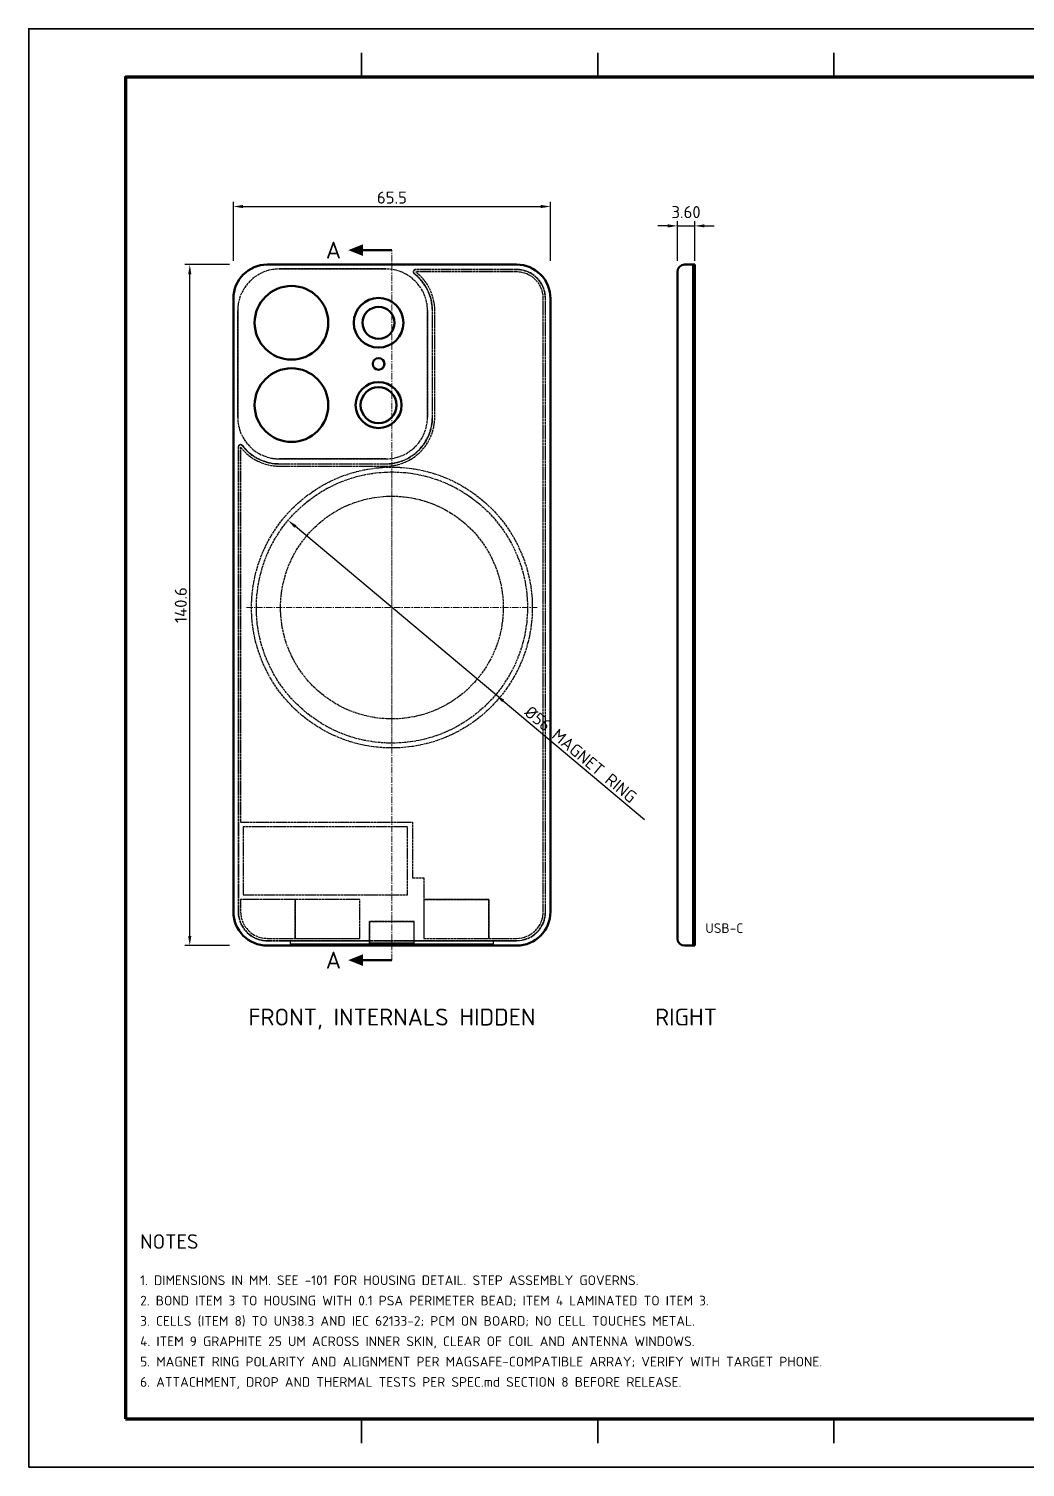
# Model space of a CAD drawing. Header units: millimetres. Extents: x 0 to 420, y 0 to 297.
# Drawn here: x 0 to 205.8, y 0 to 297 of the extents above; entities that cross this region are included whole.
import ezdxf
from ezdxf.enums import TextEntityAlignment as Align

# ---------------------------------------------------------------- set-up
doc = ezdxf.new("R2010")
doc.units = ezdxf.units.MM
doc.header["$LTSCALE"] = 0.4
doc.linetypes.add('CENTER', pattern=[5.08, 3.175, -0.635, 0.635, -0.635])
doc.linetypes.add('DASHED', pattern=[1.524, 1.27, -0.254])
for name, color, linetype, lineweight in [('BORDER', 7, 'CONTINUOUS', 70), ('CENTER', 1, 'CENTER', 18), ('DIM', 4, 'CONTINUOUS', 18), ('HIDDEN', 8, 'DASHED', 25), ('OUTLINE', 7, 'CONTINUOUS', 50), ('SECTION', 7, 'CONTINUOUS', 50), ('TEXT', 7, 'CONTINUOUS', 25), ('TITLE', 7, 'CONTINUOUS', 35)]:
    doc.layers.add(name, color=color, linetype=linetype, lineweight=lineweight)
doc.styles.add('KHENSU', font='isocpeur.ttf')
doc.dimstyles.new('KHENSU', dxfattribs={"dimtxt": 2.5, "dimasz": 2, "dimexe": 1, "dimexo": 0.8, "dimgap": 0.6, "dimtad": 1, "dimdsep": 46, "dimtxsty": 'KHENSU', "dimcen": -1.5, "dimclrd": 4, "dimclre": 4, "dimclrt": 7, "dimazin": 3, "dimtfac": 1, "dimtmove": 2, "dimatfit": 3})

msp = doc.modelspace()

# ---------------------------------------------------------------- linework, layer by layer
at = {"layer": 'BORDER'}
msp.add_lwpolyline([(20, 10), (410, 10), (410, 287), (20, 287)], close=True, dxfattribs=at)
at = {"layer": 'CENTER'}
for p, q in [((75, 104.7), (75, 251.3)), ((75, 147.5), (75, 207.5)), ((45, 177.5), (105, 177.5))]:
    msp.add_line(p, q, dxfattribs=at)
at = {"layer": 'HIDDEN'}
for p, q in [((100.75, 248.3), (49.25, 248.3)), ((100.75, 248.3), (49.25, 248.3)), ((51.75, 247.4), (73.75, 247.4)), ((73.75, 247.4), (51.75, 247.4)), ((51.75, 247.4), (73.75, 247.4)), ((51.75, 247.4), (73.75, 247.4)), ((100.75, 247.3), (79.915, 247.3)), ((100.75, 247.3), (79.915, 247.3)), ((100.75, 247.25), (79.915, 247.25)), ((100.75, 247.25), (79.915, 247.25)), ((100.75, 246.8), (79.915, 246.8)), ((100.75, 246.8), (79.915, 246.8)), ((42.25, 241.3), (42.25, 114.7)), ((42.25, 241.3), (42.25, 114.7)), ((42.25, 241.3), (42.25, 114.7)), ((106.25, 114.7), (106.25, 241.3)), ((106.25, 114.7), (106.25, 241.3)), ((106.7, 114.7), (106.7, 241.3)), ((106.7, 114.7), (106.7, 241.3)), ((106.75, 114.7), (106.75, 241.3)), ((106.75, 114.7), (106.75, 241.3)), ((107.75, 114.7), (107.75, 241.3)), ((107.75, 114.7), (107.75, 241.3)), ((107.75, 114.7), (107.75, 241.3)), ((43.15, 216.8), (43.15, 238.8)), ((43.15, 238.8), (43.15, 216.8)), ((43.15, 216.8), (43.15, 238.8)), ((43.15, 216.8), (43.15, 238.8)), ((82.35, 238.8), (82.35, 216.8)), ((82.35, 216.8), (82.35, 238.8)), ((82.35, 238.8), (82.35, 216.8)), ((82.35, 238.8), (82.35, 216.8)), ((83.35, 216.8), (83.35, 238.8)), ((83.35, 216.8), (83.35, 238.8)), ((83.4, 216.8), (83.4, 238.8)), ((83.4, 216.8), (83.4, 238.8)), ((83.85, 216.8), (83.85, 238.8)), ((83.85, 216.8), (83.85, 238.8)), ((43.25, 210.635), (43.25, 114.7)), ((43.25, 210.635), (43.25, 114.7)), ((43.3, 210.635), (43.3, 114.7)), ((43.3, 210.635), (43.3, 114.7)), ((43.75, 210.635), (43.75, 133.2)), ((43.75, 210.635), (43.75, 133.2)), ((73.75, 208.2), (51.75, 208.2)), ((51.75, 208.2), (73.75, 208.2)), ((73.75, 208.2), (51.75, 208.2)), ((73.75, 208.2), (51.75, 208.2)), ((51.75, 207.2), (73.75, 207.2)), ((51.75, 207.2), (73.75, 207.2)), ((51.75, 207.15), (73.75, 207.15)), ((51.75, 207.15), (73.75, 207.15)), ((51.75, 206.7), (73.75, 206.7)), ((51.75, 206.7), (73.75, 206.7)), ((43.75, 133.2), (79.25, 133.2)), ((43.75, 133.2), (79.25, 133.2)), ((78.25, 132.2), (44.25, 132.2)), ((78.25, 132.2), (44.25, 132.2)), ((44.25, 132.2), (44.25, 118.2)), ((44.25, 132.2), (44.25, 118.2)), ((78.25, 118.2), (78.25, 132.2)), ((78.25, 118.2), (78.25, 132.2)), ((79.25, 133.2), (79.25, 121.7)), ((79.25, 133.2), (79.25, 121.7)), ((79.25, 121.7), (81.6, 121.7)), ((79.25, 121.7), (81.6, 121.7)), ((81.6, 121.7), (81.6, 109.2)), ((81.6, 121.7), (81.6, 117.2)), ((43.75, 117.2), (43.75, 114.7)), ((55, 117.2), (43.75, 117.2)), ((43.75, 117.2), (43.75, 114.7)), ((68.4, 117.2), (43.75, 117.2)), ((44.25, 118.2), (78.25, 118.2)), ((44.25, 118.2), (78.25, 118.2)), ((55, 109.2), (55, 117.2)), ((55, 117.2), (55, 109.2)), ((68.4, 117.2), (55, 117.2)), ((68.4, 109.2), (68.4, 117.2)), ((68.4, 109.2), (68.4, 117.2)), ((81.6, 117.2), (81.6, 109.2)), ((95, 117.2), (81.6, 117.2)), ((81.6, 117.2), (95, 117.2)), ((95, 109.2), (95, 117.2)), ((95, 117.2), (95, 109.2)), ((70.4, 112.7), (79.6, 112.7)), ((70.4, 112.7), (70.4, 107.924)), ((70.4, 108.12), (70.4, 112.7)), ((79.6, 112.7), (70.4, 112.7)), ((79.6, 107.924), (79.6, 112.7)), ((79.6, 108.12), (79.6, 112.7)), ((49.25, 109.2), (55, 109.2)), ((49.25, 109.2), (68.4, 109.2)), ((49.25, 108.75), (100.75, 108.75)), ((49.25, 108.75), (100.75, 108.75)), ((49.25, 108.7), (100.75, 108.7)), ((49.25, 108.7), (54, 108.7)), ((49.25, 107.7), (100.75, 107.7)), ((49.25, 107.7), (100.75, 107.7)), ((49.25, 107.7), (100.75, 107.7)), ((54, 108.7), (70.4, 108.7)), ((54, 108.7), (54, 107.7)), ((54, 108.7), (54, 107.924)), ((54, 108.7), (54, 107.7)), ((54, 108.7), (54, 107.924)), ((54, 108.7), (70.4, 108.7)), ((54, 108.7), (70.4, 108.7)), ((54, 107.7), (70.4, 107.7)), ((54, 107.7), (70.4, 107.7)), ((55, 109.2), (68.4, 109.2)), ((79.6, 108.7), (70.4, 108.7)), ((70.4, 107.7), (70.4, 108.7)), ((70.4, 108.7), (70.4, 107.7)), ((70.4, 108.7), (70.4, 107.7)), ((70.4, 108.7), (70.4, 107.924)), ((79.6, 108.7), (96, 108.7)), ((79.6, 107.7), (79.6, 108.7)), ((79.6, 107.7), (79.6, 108.7)), ((79.6, 107.924), (79.6, 108.7)), ((79.6, 107.7), (79.6, 108.7)), ((79.6, 108.7), (96, 108.7)), ((79.6, 108.7), (96, 108.7)), ((79.6, 107.7), (96, 107.7)), ((79.6, 107.7), (96, 107.7)), ((81.6, 109.2), (95, 109.2)), ((81.6, 109.2), (100.75, 109.2)), ((95, 109.2), (100.75, 109.2)), ((96, 107.7), (96, 108.7)), ((96, 107.924), (96, 108.7)), ((96, 108.7), (100.75, 108.7)), ((96, 107.7), (96, 108.7)), ((96, 107.924), (96, 108.7))]:
    msp.add_line(p, q, dxfattribs=at)
for centre, radius in [((54.25, 236.3), 7.6), ((72.25, 227.8), 1.2), ((54.25, 219.3), 7.6), ((75, 177.5), 29), ((75, 177.5), 29), ((75, 177.5), 29), ((75, 177.5), 29), ((75, 177.5), 28), ((75, 177.5), 28), ((75, 177.5), 23), ((75, 177.5), 23)]:
    msp.add_circle(centre, radius, dxfattribs=at)
for centre, radius, start, end in [((49.25, 241.3), 7, 90, 180), ((49.25, 241.3), 7, 90, 180), ((49.25, 241.3), 7, 90, 180), ((51.75, 238.8), 8.6, 90, 180), ((51.75, 238.8), 8.6, 90, 180), ((51.75, 238.8), 8.6, 90, 180), ((51.75, 238.8), 8.6, 90, 180), ((73.75, 238.8), 8.6, 0, 90), ((73.75, 238.8), 8.6, 0, 90), ((73.75, 238.8), 8.6, 0, 90), ((73.75, 238.8), 8.6, 0, 90), ((79.915, 246.8), 0.5, 90, -127.61976), ((79.915, 246.8), 0.5, 90, -127.61976), ((79.915, 246.8), 0.45, 90, -127.61976), ((79.915, 246.8), 0.45, 90, -127.61976), ((73.75, 238.8), 10.1, 0, 52.38024), ((73.75, 238.8), 10.1, 0, 52.38024), ((100.75, 241.3), 7, 0, 90), ((100.75, 241.3), 7, 0, 90), ((100.75, 241.3), 7, 0, 90), ((100.75, 241.3), 6, 0, 90), ((100.75, 241.3), 6, 0, 90), ((100.75, 241.3), 5.95, 0, 90), ((100.75, 241.3), 5.95, 0, 90), ((100.75, 241.3), 5.5, 0, 90), ((100.75, 241.3), 5.5, 0, 90), ((73.75, 238.8), 9.6, 0, 52.38024), ((73.75, 238.8), 9.6, 0, 52.38024), ((73.75, 238.8), 9.65, 0, 52.38024), ((73.75, 238.8), 9.65, 0, 52.38024), ((51.75, 216.8), 8.6, 180, -90), ((51.75, 216.8), 8.6, 180, -90), ((51.75, 216.8), 8.6, 180, -90), ((51.75, 216.8), 8.6, 180, -90), ((73.75, 216.8), 9.6, -90, 0), ((73.75, 216.8), 8.6, -90, 0), ((73.75, 216.8), 9.6, -90, 0), ((73.75, 216.8), 8.6, -90, 0), ((73.75, 216.8), 9.65, -90, 0), ((73.75, 216.8), 9.65, -90, 0), ((73.75, 216.8), 8.6, -90, 0), ((73.75, 216.8), 8.6, -90, 0), ((73.75, 216.8), 10.1, -90, 0), ((73.75, 216.8), 10.1, -90, 0), ((43.75, 210.635), 0.5, 37.61976, 180), ((43.75, 210.635), 0.5, 37.61976, 180), ((43.75, 210.635), 0.45, 37.61976, 180), ((43.75, 210.635), 0.45, 37.61976, 180), ((51.75, 216.8), 9.65, -142.38024, -90), ((51.75, 216.8), 9.65, -142.38024, -90), ((51.75, 216.8), 9.6, -142.38024, -90), ((51.75, 216.8), 9.6, -142.38024, -90), ((51.75, 216.8), 10.1, -142.38024, -90), ((51.75, 216.8), 10.1, -142.38024, -90), ((49.25, 114.7), 7, 180, -90), ((49.25, 114.7), 7, 180, -90), ((49.25, 114.7), 7, 180, -90), ((49.25, 114.7), 6, 180, -90), ((49.25, 114.7), 6, 180, -90), ((49.25, 114.7), 5.95, 180, -90), ((49.25, 114.7), 5.95, 180, -90), ((49.25, 114.7), 5.5, 180, -90), ((49.25, 114.7), 5.5, 180, -90), ((100.75, 114.7), 7, -90, 0), ((100.75, 114.7), 6, -90, 0), ((100.75, 114.7), 6, -90, 0), ((100.75, 114.7), 5.95, -90, 0), ((100.75, 114.7), 5.95, -90, 0), ((100.75, 114.7), 7, -90, 0), ((100.75, 114.7), 7, -90, 0), ((100.75, 114.7), 5.5, -90, 0), ((100.75, 114.7), 5.5, -90, 0)]:
    msp.add_arc(centre, radius, start, end, dxfattribs=at)
at = {"layer": 'OUTLINE'}
for p, q in [((100.75, 248.3), (49.25, 248.3)), ((100.75, 248.3), (49.25, 248.3)), ((137.25, 248.3), (135.435, 248.3)), ((137.55, 248.3), (137.25, 248.3)), ((42.25, 241.3), (42.25, 114.7)), ((107.75, 114.7), (107.75, 241.3)), ((133.95, 114.7), (133.95, 241.3)), ((137.25, 114.7), (137.25, 241.3)), ((137.25, 114.7), (137.25, 241.3)), ((137.55, 114.7), (137.55, 241.3)), ((49.25, 107.7), (54, 107.7)), ((54, 107.924), (70.4, 107.924)), ((54, 107.924), (70.4, 107.924)), ((54, 107.7), (70.4, 107.7)), ((70.4, 108.12), (79.6, 108.12)), ((79.6, 107.7), (70.4, 107.7)), ((79.6, 107.924), (96, 107.924)), ((79.6, 107.924), (96, 107.924)), ((79.6, 107.7), (96, 107.7)), ((96, 107.7), (100.75, 107.7)), ((137.25, 107.7), (135.435, 107.7)), ((137.55, 107.7), (137.25, 107.7))]:
    msp.add_line(p, q, dxfattribs=at)
for points in [[(133.95, 246.815), (133.95, 246.721), (133.95, 246.627), (133.95, 246.533), (133.95, 246.439), (133.95, 246.345), (133.95, 246.251), (133.95, 246.157), (133.95, 246.063), (133.95, 245.969), (133.95, 245.875), (133.95, 245.781), (133.95, 245.687), (133.95, 245.593), (133.95, 245.499), (133.95, 245.405), (133.95, 245.31), (133.95, 245.216), (133.95, 245.122), (133.95, 245.028), (133.95, 244.934), (133.95, 244.84), (133.95, 244.746), (133.95, 244.652), (133.95, 244.558), (133.95, 244.464), (133.95, 244.37), (133.95, 244.276), (133.95, 244.182), (133.95, 244.088), (133.95, 243.994), (133.95, 243.9)], [(133.95, 241.3), (133.95, 241.478), (133.95, 241.656), (133.95, 241.834), (133.95, 242.012), (133.95, 242.19), (133.95, 242.367), (133.95, 242.545), (133.95, 242.723), (133.95, 242.901), (133.95, 243.079), (133.95, 243.257), (133.95, 243.435), (133.95, 243.613), (133.95, 243.791), (133.95, 243.969), (133.95, 244.146), (133.95, 244.324), (133.95, 244.502), (133.95, 244.68), (133.95, 244.858), (133.95, 245.036), (133.95, 245.214), (133.95, 245.392), (133.95, 245.57), (133.95, 245.748), (133.95, 245.925), (133.95, 246.103), (133.95, 246.281), (133.95, 246.459), (133.95, 246.637), (133.95, 246.815)], [(137.25, 241.3), (137.25, 241.526), (137.25, 241.752), (137.25, 241.977), (137.25, 242.203), (137.25, 242.429), (137.25, 242.655), (137.25, 242.881), (137.25, 243.106), (137.25, 243.332), (137.25, 243.558), (137.25, 243.784), (137.25, 244.01), (137.25, 244.235), (137.25, 244.461), (137.25, 244.687), (137.25, 244.913), (137.25, 245.139), (137.25, 245.365), (137.25, 245.59), (137.25, 245.816), (137.25, 246.042), (137.25, 246.268), (137.25, 246.494), (137.25, 246.719), (137.25, 246.945), (137.25, 247.171), (137.25, 247.397), (137.25, 247.623), (137.25, 247.848), (137.25, 248.074), (137.25, 248.3)], [(137.25, 241.3), (137.25, 241.526), (137.25, 241.752), (137.25, 241.977), (137.25, 242.203), (137.25, 242.429), (137.25, 242.655), (137.25, 242.881), (137.25, 243.106), (137.25, 243.332), (137.25, 243.558), (137.25, 243.784), (137.25, 244.01), (137.25, 244.235), (137.25, 244.461), (137.25, 244.687), (137.25, 244.913), (137.25, 245.139), (137.25, 245.365), (137.25, 245.59), (137.25, 245.816), (137.25, 246.042), (137.25, 246.268), (137.25, 246.494), (137.25, 246.719), (137.25, 246.945), (137.25, 247.171), (137.25, 247.397), (137.25, 247.623), (137.25, 247.848), (137.25, 248.074), (137.25, 248.3)], [(137.55, 241.3), (137.55, 241.526), (137.55, 241.752), (137.55, 241.977), (137.55, 242.203), (137.55, 242.429), (137.55, 242.655), (137.55, 242.881), (137.55, 243.106), (137.55, 243.332), (137.55, 243.558), (137.55, 243.784), (137.55, 244.01), (137.55, 244.235), (137.55, 244.461), (137.55, 244.687), (137.55, 244.913), (137.55, 245.139), (137.55, 245.365), (137.55, 245.59), (137.55, 245.816), (137.55, 246.042), (137.55, 246.268), (137.55, 246.494), (137.55, 246.719), (137.55, 246.945), (137.55, 247.171), (137.55, 247.397), (137.55, 247.623), (137.55, 247.848), (137.55, 248.074), (137.55, 248.3)], [(133.95, 241.432), (133.95, 241.512), (133.95, 241.591), (133.95, 241.671), (133.95, 241.75), (133.95, 241.83), (133.95, 241.91), (133.95, 241.989), (133.95, 242.069), (133.95, 242.149), (133.95, 242.228), (133.95, 242.308), (133.95, 242.387), (133.95, 242.467), (133.95, 242.547), (133.95, 242.626), (133.95, 242.706), (133.95, 242.785), (133.95, 242.865), (133.95, 242.945), (133.95, 243.024), (133.95, 243.104), (133.95, 243.183), (133.95, 243.263), (133.95, 243.343), (133.95, 243.422), (133.95, 243.502), (133.95, 243.582), (133.95, 243.661), (133.95, 243.741), (133.95, 243.82), (133.95, 243.9)], [(133.95, 114.7), (133.95, 114.522), (133.95, 114.344), (133.95, 114.166), (133.95, 113.988), (133.95, 113.81), (133.95, 113.633), (133.95, 113.455), (133.95, 113.277), (133.95, 113.099), (133.95, 112.921), (133.95, 112.743), (133.95, 112.565), (133.95, 112.387), (133.95, 112.209), (133.95, 112.031), (133.95, 111.854), (133.95, 111.676), (133.95, 111.498), (133.95, 111.32), (133.95, 111.142), (133.95, 110.964), (133.95, 110.786), (133.95, 110.608), (133.95, 110.43), (133.95, 110.252), (133.95, 110.075), (133.95, 109.897), (133.95, 109.719), (133.95, 109.541), (133.95, 109.363), (133.95, 109.185)], [(133.95, 109.185), (133.95, 109.363), (133.95, 109.541), (133.95, 109.719), (133.95, 109.897), (133.95, 110.075), (133.95, 110.252), (133.95, 110.43), (133.95, 110.608), (133.95, 110.786), (133.95, 110.964), (133.95, 111.142), (133.95, 111.32), (133.95, 111.498), (133.95, 111.676), (133.95, 111.854), (133.95, 112.031), (133.95, 112.209), (133.95, 112.387), (133.95, 112.565), (133.95, 112.743), (133.95, 112.921), (133.95, 113.099), (133.95, 113.277), (133.95, 113.455), (133.95, 113.633), (133.95, 113.81), (133.95, 113.988), (133.95, 114.166), (133.95, 114.344), (133.95, 114.522), (133.95, 114.7)], [(137.25, 107.7), (137.25, 107.926), (137.25, 108.152), (137.25, 108.377), (137.25, 108.603), (137.25, 108.829), (137.25, 109.055), (137.25, 109.281), (137.25, 109.506), (137.25, 109.732), (137.25, 109.958), (137.25, 110.184), (137.25, 110.41), (137.25, 110.635), (137.25, 110.861), (137.25, 111.087), (137.25, 111.313), (137.25, 111.539), (137.25, 111.765), (137.25, 111.99), (137.25, 112.216), (137.25, 112.442), (137.25, 112.668), (137.25, 112.894), (137.25, 113.119), (137.25, 113.345), (137.25, 113.571), (137.25, 113.797), (137.25, 114.023), (137.25, 114.248), (137.25, 114.474), (137.25, 114.7)], [(137.25, 107.7), (137.25, 107.926), (137.25, 108.152), (137.25, 108.377), (137.25, 108.603), (137.25, 108.829), (137.25, 109.055), (137.25, 109.281), (137.25, 109.506), (137.25, 109.732), (137.25, 109.958), (137.25, 110.184), (137.25, 110.41), (137.25, 110.635), (137.25, 110.861), (137.25, 111.087), (137.25, 111.313), (137.25, 111.539), (137.25, 111.765), (137.25, 111.99), (137.25, 112.216), (137.25, 112.442), (137.25, 112.668), (137.25, 112.894), (137.25, 113.119), (137.25, 113.345), (137.25, 113.571), (137.25, 113.797), (137.25, 114.023), (137.25, 114.248), (137.25, 114.474), (137.25, 114.7)], [(137.55, 107.7), (137.55, 107.926), (137.55, 108.152), (137.55, 108.377), (137.55, 108.603), (137.55, 108.829), (137.55, 109.055), (137.55, 109.281), (137.55, 109.506), (137.55, 109.732), (137.55, 109.958), (137.55, 110.184), (137.55, 110.41), (137.55, 110.635), (137.55, 110.861), (137.55, 111.087), (137.55, 111.313), (137.55, 111.539), (137.55, 111.765), (137.55, 111.99), (137.55, 112.216), (137.55, 112.442), (137.55, 112.668), (137.55, 112.894), (137.55, 113.119), (137.55, 113.345), (137.55, 113.571), (137.55, 113.797), (137.55, 114.023), (137.55, 114.248), (137.55, 114.474), (137.55, 114.7)], [(54, 107.924), (54, 107.917), (54, 107.91), (54, 107.903), (54, 107.895), (54, 107.888), (54, 107.881), (54, 107.874), (54, 107.867), (54, 107.859), (54, 107.852), (54, 107.845), (54, 107.838), (54, 107.83), (54, 107.823), (54, 107.816), (54, 107.809), (54, 107.801), (54, 107.794), (54, 107.787), (54, 107.78), (54, 107.772), (54, 107.765), (54, 107.758), (54, 107.751), (54, 107.743), (54, 107.736), (54, 107.729), (54, 107.722), (54, 107.714), (54, 107.707), (54, 107.7)], [(54, 107.924), (54, 107.917), (54, 107.91), (54, 107.903), (54, 107.895), (54, 107.888), (54, 107.881), (54, 107.874), (54, 107.867), (54, 107.859), (54, 107.852), (54, 107.845), (54, 107.838), (54, 107.83), (54, 107.823), (54, 107.816), (54, 107.809), (54, 107.801), (54, 107.794), (54, 107.787), (54, 107.78), (54, 107.772), (54, 107.765), (54, 107.758), (54, 107.751), (54, 107.743), (54, 107.736), (54, 107.729), (54, 107.722), (54, 107.714), (54, 107.707), (54, 107.7)], [(70.4, 108.12), (70.4, 108.114), (70.4, 108.107), (70.4, 108.101), (70.4, 108.095), (70.4, 108.089), (70.4, 108.082), (70.4, 108.076), (70.4, 108.07), (70.4, 108.063), (70.4, 108.057), (70.4, 108.051), (70.4, 108.044), (70.4, 108.038), (70.4, 108.032), (70.4, 108.025), (70.4, 108.019), (70.4, 108.013), (70.4, 108.006), (70.4, 108), (70.4, 107.994), (70.4, 107.988), (70.4, 107.981), (70.4, 107.975), (70.4, 107.969), (70.4, 107.962), (70.4, 107.956), (70.4, 107.95), (70.4, 107.943), (70.4, 107.937), (70.4, 107.931), (70.4, 107.924)], [(70.4, 107.924), (70.4, 107.917), (70.4, 107.91), (70.4, 107.903), (70.4, 107.895), (70.4, 107.888), (70.4, 107.881), (70.4, 107.874), (70.4, 107.867), (70.4, 107.859), (70.4, 107.852), (70.4, 107.845), (70.4, 107.838), (70.4, 107.83), (70.4, 107.823), (70.4, 107.816), (70.4, 107.809), (70.4, 107.801), (70.4, 107.794), (70.4, 107.787), (70.4, 107.78), (70.4, 107.772), (70.4, 107.765), (70.4, 107.758), (70.4, 107.751), (70.4, 107.743), (70.4, 107.736), (70.4, 107.729), (70.4, 107.722), (70.4, 107.714), (70.4, 107.707), (70.4, 107.7)], [(79.6, 108.12), (79.6, 108.114), (79.6, 108.107), (79.6, 108.101), (79.6, 108.095), (79.6, 108.089), (79.6, 108.082), (79.6, 108.076), (79.6, 108.07), (79.6, 108.063), (79.6, 108.057), (79.6, 108.051), (79.6, 108.044), (79.6, 108.038), (79.6, 108.032), (79.6, 108.025), (79.6, 108.019), (79.6, 108.013), (79.6, 108.006), (79.6, 108), (79.6, 107.994), (79.6, 107.988), (79.6, 107.981), (79.6, 107.975), (79.6, 107.969), (79.6, 107.962), (79.6, 107.956), (79.6, 107.95), (79.6, 107.943), (79.6, 107.937), (79.6, 107.931), (79.6, 107.924)], [(79.6, 107.924), (79.6, 107.917), (79.6, 107.91), (79.6, 107.903), (79.6, 107.895), (79.6, 107.888), (79.6, 107.881), (79.6, 107.874), (79.6, 107.867), (79.6, 107.859), (79.6, 107.852), (79.6, 107.845), (79.6, 107.838), (79.6, 107.83), (79.6, 107.823), (79.6, 107.816), (79.6, 107.809), (79.6, 107.801), (79.6, 107.794), (79.6, 107.787), (79.6, 107.78), (79.6, 107.772), (79.6, 107.765), (79.6, 107.758), (79.6, 107.751), (79.6, 107.743), (79.6, 107.736), (79.6, 107.729), (79.6, 107.722), (79.6, 107.714), (79.6, 107.707), (79.6, 107.7)], [(96, 107.924), (96, 107.917), (96, 107.91), (96, 107.903), (96, 107.895), (96, 107.888), (96, 107.881), (96, 107.874), (96, 107.867), (96, 107.859), (96, 107.852), (96, 107.845), (96, 107.838), (96, 107.83), (96, 107.823), (96, 107.816), (96, 107.809), (96, 107.801), (96, 107.794), (96, 107.787), (96, 107.78), (96, 107.772), (96, 107.765), (96, 107.758), (96, 107.751), (96, 107.743), (96, 107.736), (96, 107.729), (96, 107.722), (96, 107.714), (96, 107.707), (96, 107.7)], [(96, 107.924), (96, 107.917), (96, 107.91), (96, 107.903), (96, 107.895), (96, 107.888), (96, 107.881), (96, 107.874), (96, 107.867), (96, 107.859), (96, 107.852), (96, 107.845), (96, 107.838), (96, 107.83), (96, 107.823), (96, 107.816), (96, 107.809), (96, 107.801), (96, 107.794), (96, 107.787), (96, 107.78), (96, 107.772), (96, 107.765), (96, 107.758), (96, 107.751), (96, 107.743), (96, 107.736), (96, 107.729), (96, 107.722), (96, 107.714), (96, 107.707), (96, 107.7)]]:
    msp.add_lwpolyline(points, dxfattribs=at)
for centre, radius in [((54.25, 236.3), 7.6), ((72.25, 236.3), 5.132), ((72.25, 236.3), 3.303), ((72.25, 227.8), 1.2), ((54.25, 219.3), 7.6), ((72.25, 219.3), 4.739), ((72.25, 219.3), 3.714)]:
    msp.add_circle(centre, radius, dxfattribs=at)
for centre, radius, start, end in [((49.25, 241.3), 7, 90, 180), ((100.75, 241.3), 7, 0, 90), ((135.435, 246.815), 1.485, 90, 180), ((135.435, 246.815), 1.485, 90, 180), ((49.25, 114.7), 7, 180, -90), ((100.75, 114.7), 7, -90, 0), ((135.435, 109.185), 1.485, 180, -90)]:
    msp.add_arc(centre, radius, start, end, dxfattribs=at)
at = {"layer": 'SECTION', "const_width": 0.5}
for points in [[(75, 251.3), (69, 251.3)], [(75, 104.7), (69, 104.7)]]:
    msp.add_lwpolyline(points, dxfattribs=at)
at = {"layer": 'SECTION'}
for points in [[(69, 252.5), (66, 251.3), (69, 250.1)], [(69, 105.9), (66, 104.7), (69, 103.5)]]:
    msp.add_solid(points, dxfattribs=at)
at = {"layer": 'TITLE'}
for p, q in [((68.75, 287), (68.75, 292)), ((117.5, 287), (117.5, 292)), ((166.25, 287), (166.25, 292)), ((68.75, 10), (68.75, 5)), ((117.5, 10), (117.5, 5)), ((166.25, 10), (166.25, 5))]:
    msp.add_line(p, q, dxfattribs=at)
msp.add_lwpolyline([(0, 0), (420, 0), (420, 297), (0, 297)], close=True, dxfattribs=at)

# ---------------------------------------------------------------- texts
at = {"layer": 'TEXT', "style": 'KHENSU'}
for p in [(64.5, 251.3), (64.5, 104.7)]:
    msp.add_text('A', height=3.5, dxfattribs=at).set_placement(p, align=Align.MIDDLE_RIGHT)
for s, height, p in [('USB-C', 2, (139.75, 109.7)), ('NOTES', 3, (23, 44.2)), ('1. DIMENSIONS IN MM. SEE -101 FOR HOUSING DETAIL. STEP ASSEMBLY GOVERNS.', 2, (23, 37)), ('2. BOND ITEM 3 TO HOUSING WITH 0.1 PSA PERIMETER BEAD; ITEM 4 LAMINATED TO ITEM 3.', 2, (23, 32.8)), ('3. CELLS (ITEM 8) TO UN38.3 AND IEC 62133-2; PCM ON BOARD; NO CELL TOUCHES METAL.', 2, (23, 28.6)), ('4. ITEM 9 GRAPHITE 25 UM ACROSS INNER SKIN, CLEAR OF COIL AND ANTENNA WINDOWS.', 2, (23, 24.4)), ('5. MAGNET RING POLARITY AND ALIGNMENT PER MAGSAFE-COMPATIBLE ARRAY; VERIFY WITH TARGET PHONE.', 2, (23, 20.2)), ('6. ATTACHMENT, DROP AND THERMAL TESTS PER SPEC.md SECTION 8 BEFORE RELEASE.', 2, (23, 16))]:
    msp.add_text(s, height=height, dxfattribs=at).set_placement(p, align=Align.BOTTOM_LEFT)
for s, p in [('FRONT, INTERNALS HIDDEN', (75, 94.7)), ('RIGHT', (135.75, 94.7))]:
    msp.add_text(s, height=3.5, dxfattribs=at).set_placement(p, align=Align.TOP_CENTER)

# ---------------------------------------------------------------- dimensions: what is measured, and where the dimension line sits
at = {"layer": 'DIM'}
msp.add_linear_dim(base=(42.25, 260.3), p1=(42.25, 248.3), p2=(107.75, 248.3), dimstyle='KHENSU', override={"dimlfac": 1}, dxfattribs=at).render()
msp.add_linear_dim(base=(133.95, 256.3), p1=(133.95, 248.3), p2=(137.55, 248.3), text='3.60', dimstyle='KHENSU', override={"dimlfac": 1}, dxfattribs=at).render()
msp.add_linear_dim(base=(33.25, 107.7), p1=(42.25, 107.7), p2=(42.25, 248.3), angle=90, dimstyle='KHENSU', override={"dimlfac": 1}, dxfattribs=at).render()
msp.add_diameter_dim_2p(p1=(53.551, 195.498), p2=(96.449, 159.502), text='<> MAGNET RING', dimstyle='KHENSU', override={"dimlfac": 1}, dxfattribs=at).render()

doc.saveas('drawing.dxf')
